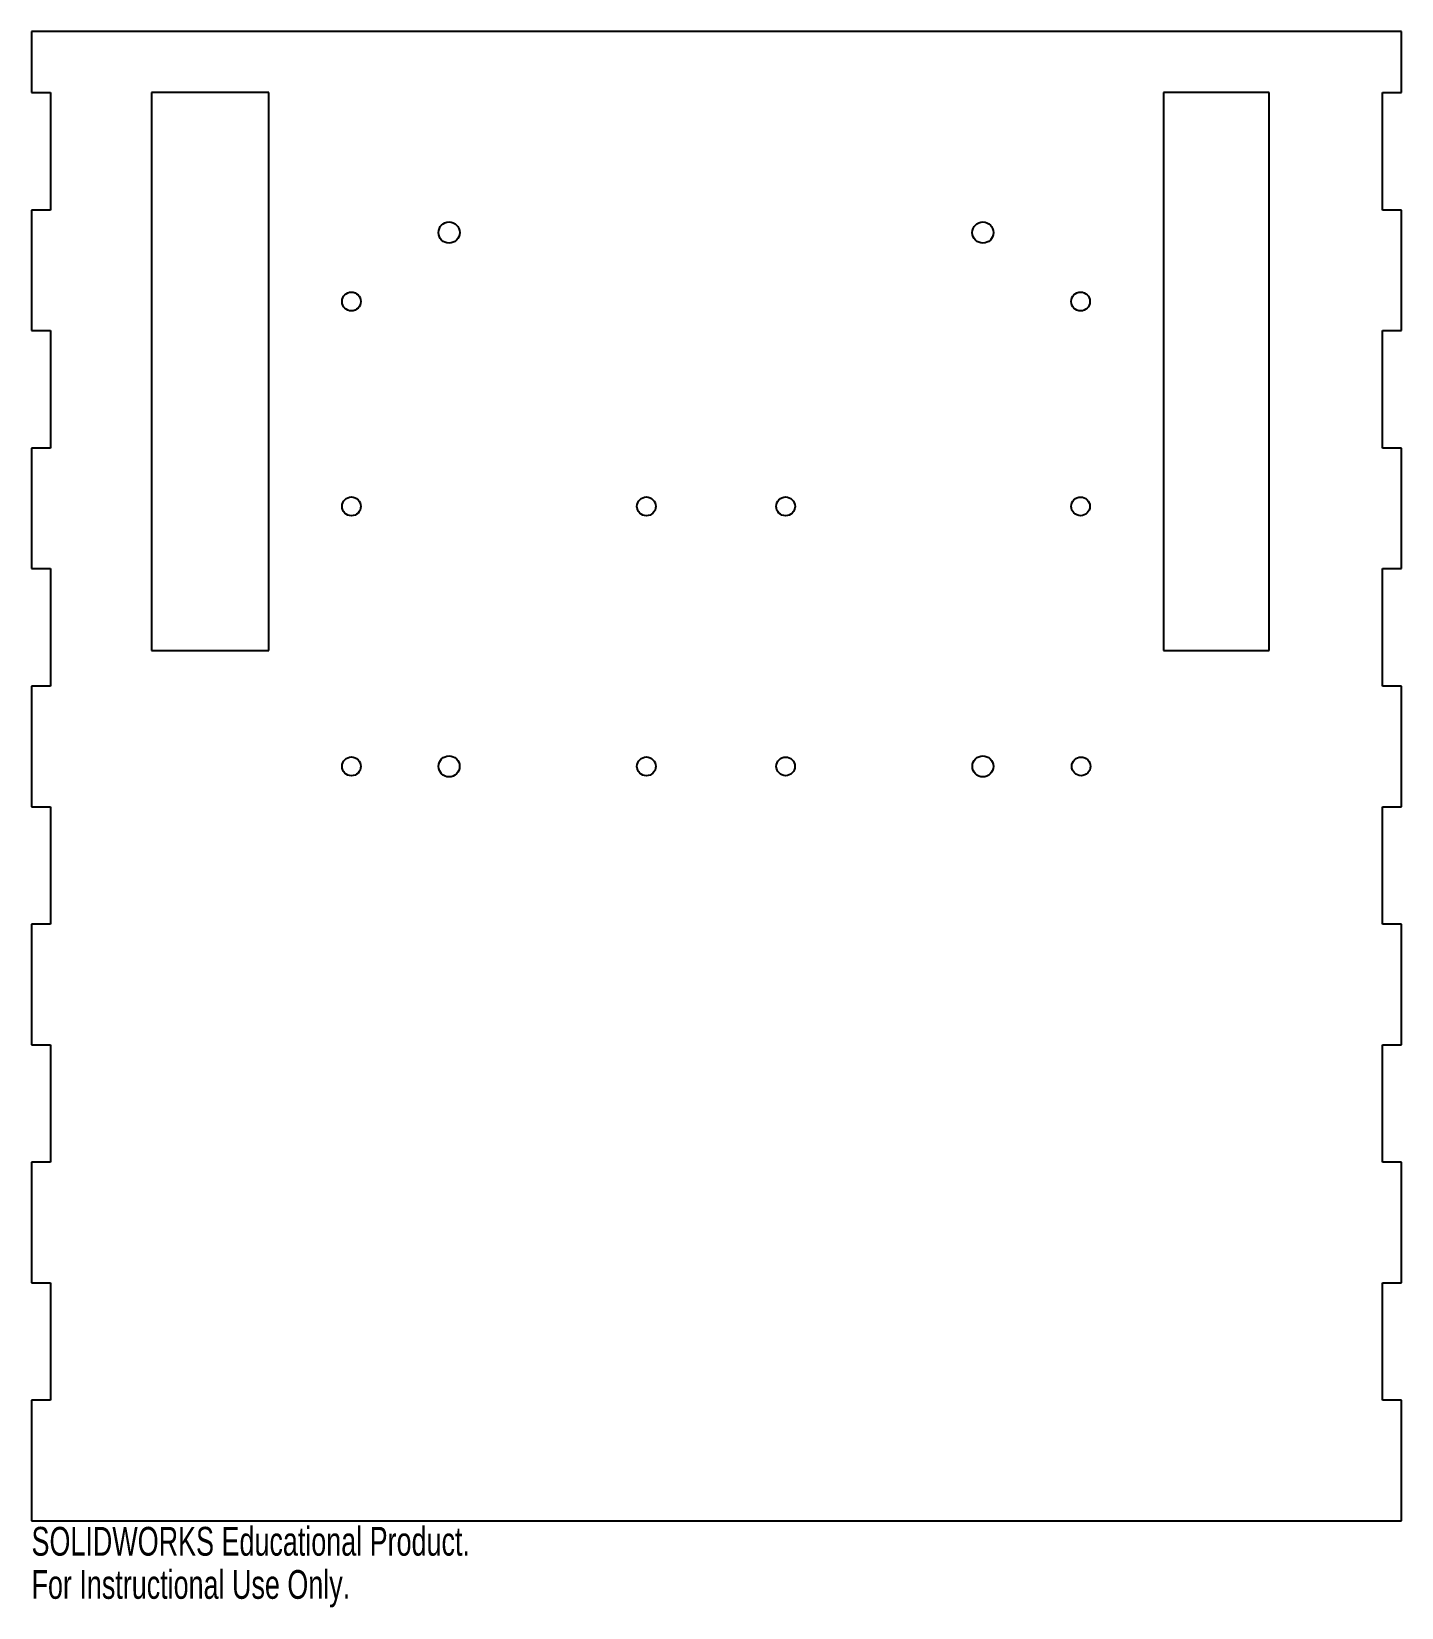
# Model space of a CAD drawing. Header units: millimetres. Extents: x -172 to 58, y -103 to 162.
import ezdxf

# ---------------------------------------------------------------- set-up
doc = ezdxf.new("R2010")
doc.units = ezdxf.units.MM
doc.styles.add('SLDTEXTSTYLE0', font='TXT', dxfattribs={"width": 0.7})

msp = doc.modelspace()

# ---------------------------------------------------------------- linework, layer by layer
at = {"color": 7, "linetype": 'Continuous', "lineweight": 25}
for p, q in [((57.95, 161.91), (-172.3, 161.91)), ((-172.3, 161.91), (-172.3, 151.66)), ((57.95, 151.66), (57.95, 161.91)), ((-172.3, 151.66), (-169.13, 151.66)), ((-169.13, 151.66), (-169.13, 131.91)), ((-152.14, 151.66), (-152.14, 57.91)), ((-132.39, 151.66), (-152.14, 151.66)), ((-132.39, 57.91), (-132.39, 151.66)), ((17.95, 151.66), (17.95, 57.91)), ((35.7, 151.66), (17.95, 151.66)), ((35.7, 57.91), (35.7, 151.66)), ((54.77, 131.91), (54.77, 151.66)), ((54.77, 151.66), (57.95, 151.66)), ((-169.13, 131.91), (-172.3, 131.91)), ((-172.3, 131.91), (-172.3, 111.66)), ((57.95, 131.91), (54.77, 131.91)), ((57.95, 111.66), (57.95, 131.91)), ((-172.3, 111.66), (-169.13, 111.66)), ((-169.13, 111.66), (-169.13, 91.91)), ((54.77, 91.91), (54.77, 111.66)), ((54.77, 111.66), (57.95, 111.66)), ((-169.13, 91.91), (-172.3, 91.91)), ((-172.3, 91.91), (-172.3, 71.66)), ((57.95, 91.91), (54.77, 91.91)), ((57.95, 71.66), (57.95, 91.91)), ((-172.3, 71.66), (-169.13, 71.66)), ((-169.13, 71.66), (-169.13, 51.91)), ((54.77, 51.91), (54.77, 71.66)), ((54.77, 71.66), (57.95, 71.66)), ((-152.14, 57.91), (-132.39, 57.91)), ((17.95, 57.91), (35.7, 57.91)), ((-169.13, 51.91), (-172.3, 51.91)), ((-172.3, 51.91), (-172.3, 31.66)), ((57.95, 51.91), (54.77, 51.91)), ((57.95, 31.66), (57.95, 51.91)), ((-172.3, 31.66), (-169.13, 31.66)), ((-169.13, 31.66), (-169.13, 11.91)), ((54.77, 11.91), (54.77, 31.66)), ((54.77, 31.66), (57.95, 31.66)), ((-169.13, 11.91), (-172.3, 11.91)), ((-172.3, 11.91), (-172.3, -8.34)), ((57.95, 11.91), (54.77, 11.91)), ((57.95, -8.34), (57.95, 11.91)), ((-172.3, -8.34), (-169.13, -8.34)), ((-169.13, -8.34), (-169.13, -28.09)), ((54.77, -28.09), (54.77, -8.34)), ((54.77, -8.34), (57.95, -8.34)), ((-169.13, -28.09), (-172.3, -28.09)), ((-172.3, -28.09), (-172.3, -48.34)), ((57.95, -28.09), (54.77, -28.09)), ((57.95, -48.34), (57.95, -28.09)), ((-172.3, -48.34), (-169.13, -48.34)), ((-169.13, -48.34), (-169.13, -68.09)), ((54.77, -68.09), (54.77, -48.34)), ((54.77, -48.34), (57.95, -48.34)), ((-169.13, -68.09), (-172.3, -68.09)), ((-172.3, -68.09), (-172.3, -88.34)), ((57.95, -68.09), (54.77, -68.09)), ((57.95, -88.34), (57.95, -68.09)), ((-172.3, -88.34), (57.95, -88.34))]:
    msp.add_line(p, q, dxfattribs=at)
for centre, radius in [((-102.12, 128.13), 1.78), ((-12.41, 128.13), 1.78), ((-118.54, 116.55), 1.58), ((4.01, 116.55), 1.58), ((-118.54, 82.12), 1.58), ((-68.97, 82.12), 1.58), ((-45.56, 82.12), 1.58), ((4.01, 82.12), 1.57), ((-118.54, 38.43), 1.58), ((-102.12, 38.43), 1.77), ((-68.97, 38.43), 1.58), ((-45.56, 38.43), 1.57), ((-12.41, 38.43), 1.77), ((4.1, 38.43), 1.57)]:
    msp.add_circle(centre, radius, dxfattribs=at)

# ---------------------------------------------------------------- texts
at = {"color": 7, "linetype": 'Continuous', "char_height": 4.8336, "attachment_point": 1, "style": 'SLDTEXTSTYLE0'}
for s, insert in [('SOLIDWORKS Educational Product.', (-172.3, -89.36)), ('For Instructional Use Only.', (-172.3, -96.61))]:
    msp.add_mtext(s, dxfattribs=dict(at, insert=insert))

doc.saveas('drawing.dxf')
